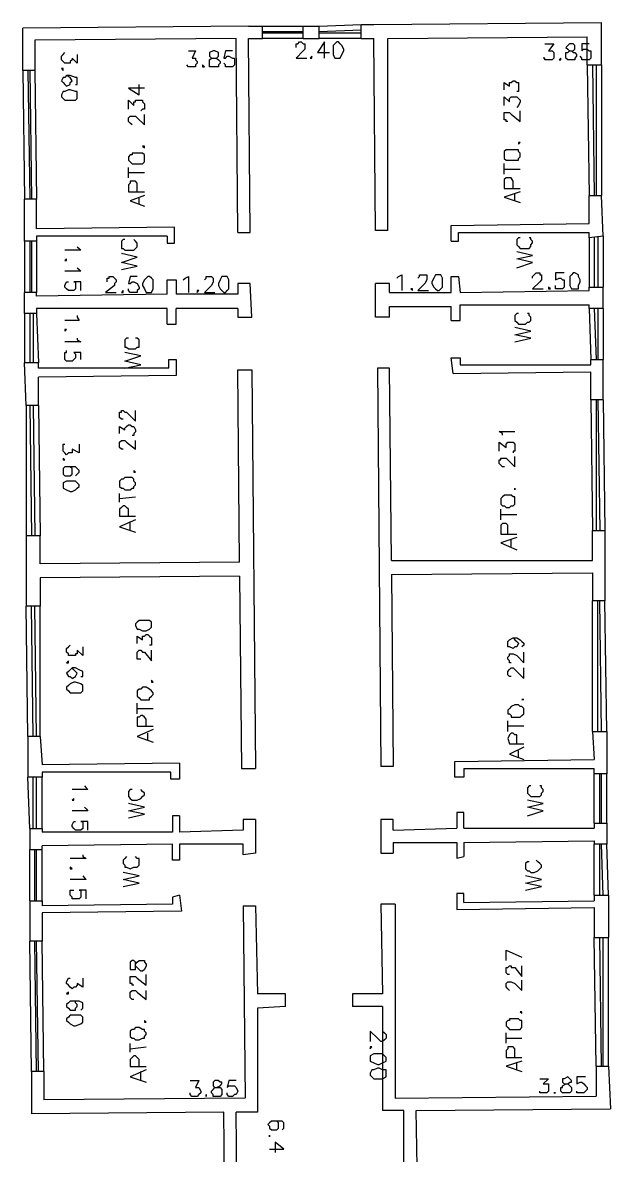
# Model space of a CAD drawing. Header units: millimetres. Extents: x -369 to -70, y -1414 to -1185.
# Drawn here: x -209.74 to -198.47, y -1279.21 to -1257.47 of the extents above; entities that cross this region are included whole.
import ezdxf

# ---------------------------------------------------------------- set-up
doc = ezdxf.new("R2010")
doc.units = ezdxf.units.MM
doc.header["$MEASUREMENT"] = 0
for name, color, linetype in [('10', 10, 'Continuous'), ('50', 50, 'Continuous'), ('8', 8, 'Continuous')]:
    doc.layers.add(name, color=color, linetype=linetype)

msp = doc.modelspace()

# ---------------------------------------------------------------- linework, layer by layer
at = {"layer": '10'}
for points in [[(-205.413, -1257.538), (-209.741, -1257.574)], [(-209.505, -1257.809), (-209.505, -1258.385), (-209.505, -1258.385), (-209.741, -1258.385), (-209.741, -1257.574)], [(-205.413, -1257.538), (-205.141, -1257.538)], [(-205.141, -1257.773), (-205.141, -1257.538)], [(-204.362, -1257.538), (-204.058, -1257.538)], [(-204.362, -1257.773), (-204.362, -1257.538)], [(-204.058, -1257.773), (-204.058, -1257.538)], [(-203.247, -1257.773), (-203.247, -1257.506), (-203.247, -1257.506), (-203.007, -1257.506)], [(-203.007, -1257.506), (-198.643, -1257.47)], [(-198.643, -1258.281), (-198.643, -1257.47)], [(-205.649, -1257.773), (-209.505, -1257.809)], [(-205.613, -1261.498), (-205.649, -1257.773)], [(-205.413, -1257.773), (-205.141, -1257.773)], [(-205.377, -1261.498), (-205.413, -1257.773)], [(-204.362, -1257.773), (-204.058, -1257.773)], [(-203.247, -1257.773), (-203.007, -1257.773)], [(-202.975, -1261.462), (-203.007, -1257.773)], [(-202.74, -1257.773), (-198.915, -1257.742)], [(-202.74, -1261.462), (-202.74, -1257.773)], [(-198.915, -1258.281), (-198.915, -1257.742)], [(-198.915, -1258.281), (-198.643, -1258.281)], [(-209.709, -1261.666), (-209.709, -1260.855)], [(-209.473, -1261.43), (-209.473, -1260.855), (-209.709, -1260.855)], [(-198.879, -1261.326), (-198.879, -1260.787)], [(-198.879, -1260.787), (-198.643, -1260.787)], [(-198.607, -1261.566), (-198.643, -1260.787)], [(-201.521, -1261.362), (-198.879, -1261.326)], [(-201.521, -1261.666), (-201.521, -1261.362)], [(-209.473, -1261.566), (-209.473, -1261.666), (-209.473, -1261.666), (-209.709, -1261.666)], [(-206.832, -1261.394), (-209.473, -1261.43)], [(-206.968, -1261.566), (-209.473, -1261.566)], [(-206.968, -1261.566), (-206.968, -1261.702), (-206.968, -1261.702), (-206.832, -1261.702), (-206.832, -1261.702), (-206.832, -1261.394)], [(-205.613, -1261.498), (-205.377, -1261.498)], [(-202.736, -1261.462), (-202.975, -1261.462)], [(-201.521, -1261.666), (-201.385, -1261.666), (-201.385, -1261.666), (-201.385, -1261.498)], [(-201.385, -1261.498), (-198.879, -1261.498)], [(-198.607, -1261.566), (-198.879, -1261.598), (-198.879, -1261.598), (-198.879, -1261.498)], [(-206.968, -1262.681), (-206.968, -1262.409), (-206.968, -1262.409), (-206.8, -1262.409), (-206.8, -1262.409), (-206.8, -1262.681)], [(-201.521, -1262.649), (-201.521, -1262.341), (-201.521, -1262.341), (-201.385, -1262.341), (-201.349, -1262.649)], [(-209.709, -1263.053), (-209.709, -1262.649)], [(-209.473, -1262.717), (-209.473, -1262.649), (-209.473, -1262.649), (-209.709, -1262.649)], [(-205.613, -1262.477), (-205.613, -1262.681), (-205.613, -1262.681), (-206.8, -1262.681)], [(-205.345, -1263.121), (-205.377, -1262.477), (-205.377, -1262.477), (-205.613, -1262.477)], [(-202.704, -1263.121), (-202.975, -1263.121), (-202.975, -1263.121), (-202.975, -1262.477)], [(-202.704, -1262.649), (-202.704, -1262.477), (-202.975, -1262.477)], [(-202.704, -1262.649), (-201.521, -1262.649)], [(-201.349, -1262.649), (-198.879, -1262.613)], [(-198.879, -1262.613), (-198.879, -1262.545), (-198.607, -1262.545)], [(-198.607, -1262.953), (-198.607, -1262.545)], [(-206.968, -1262.681), (-209.473, -1262.717)], [(-201.521, -1263.189), (-201.349, -1263.189), (-201.349, -1263.189), (-201.349, -1262.885)], [(-201.349, -1262.885), (-198.879, -1262.885)], [(-198.607, -1262.953), (-198.879, -1262.953), (-198.879, -1262.953), (-198.879, -1262.885)], [(-209.473, -1262.953), (-209.473, -1263.053), (-209.473, -1263.053), (-209.709, -1263.053)], [(-206.968, -1262.953), (-209.473, -1262.953)], [(-206.968, -1263.257), (-206.968, -1262.953)], [(-205.613, -1262.953), (-206.8, -1262.953)], [(-206.8, -1263.257), (-206.8, -1262.953)], [(-205.613, -1262.953), (-205.613, -1263.121), (-205.613, -1263.121), (-205.345, -1263.121)], [(-202.704, -1263.121), (-202.704, -1262.917)], [(-202.704, -1262.917), (-201.521, -1262.917)], [(-201.521, -1263.189), (-201.521, -1262.917)], [(-206.968, -1263.257), (-206.8, -1263.257)], [(-206.936, -1264.104), (-206.936, -1263.932), (-206.936, -1263.932), (-206.8, -1263.932), (-206.8, -1263.932), (-206.8, -1264.24)], [(-201.485, -1264.204), (-201.521, -1263.9), (-201.521, -1263.9), (-201.349, -1263.9), (-201.349, -1264.036)], [(-201.349, -1264.036), (-198.847, -1264.036), (-198.847, -1264.036), (-198.847, -1263.932)], [(-198.847, -1263.932), (-198.607, -1263.932)], [(-198.607, -1264.711), (-198.607, -1263.932)], [(-209.438, -1264.104), (-209.438, -1264), (-209.438, -1264), (-209.709, -1264)], [(-209.673, -1264.815), (-209.709, -1264)], [(-206.936, -1264.104), (-209.438, -1264.104)], [(-205.613, -1264.136), (-205.345, -1264.136)], [(-205.581, -1267.824), (-205.613, -1264.136)], [(-205.345, -1264.136), (-205.277, -1271.785)], [(-202.939, -1264.104), (-202.871, -1271.749)], [(-202.704, -1264.104), (-202.939, -1264.104)], [(-202.668, -1267.792), (-202.704, -1264.104)], [(-201.485, -1264.204), (-198.847, -1264.172)], [(-198.607, -1264.711), (-198.847, -1264.711), (-198.847, -1264.711), (-198.847, -1264.172)], [(-206.8, -1264.24), (-209.438, -1264.272)], [(-209.438, -1264.815), (-209.438, -1264.272)], [(-209.438, -1264.815), (-209.673, -1264.815)], [(-198.811, -1267.792), (-198.811, -1267.217), (-198.575, -1267.217), (-198.575, -1267.217), (-198.575, -1268.568), (-198.575, -1268.568), (-198.811, -1268.568)], [(-209.673, -1267.317), (-209.673, -1268.672)], [(-209.406, -1267.317), (-209.673, -1267.317)], [(-205.581, -1267.824), (-209.406, -1267.86), (-209.406, -1267.317)], [(-202.668, -1267.792), (-198.811, -1267.792)], [(-205.581, -1268.096), (-209.406, -1268.128)], [(-205.581, -1268.096), (-205.545, -1271.785)], [(-202.668, -1268.06), (-198.811, -1268.028)], [(-202.668, -1268.06), (-202.636, -1271.749)], [(-198.811, -1268.028), (-198.811, -1268.568)], [(-209.406, -1268.128), (-209.406, -1268.672), (-209.673, -1268.672)], [(-198.811, -1271.073), (-198.779, -1271.613)], [(-198.811, -1271.073), (-198.539, -1271.073), (-198.539, -1271.073), (-198.539, -1271.885), (-198.539, -1271.885), (-198.779, -1271.885), (-198.779, -1271.885), (-198.779, -1271.785)], [(-209.641, -1271.173), (-209.641, -1271.953)], [(-209.406, -1271.173), (-209.641, -1271.173)], [(-209.406, -1271.173), (-209.37, -1271.717)], [(-206.732, -1271.681), (-209.37, -1271.717)], [(-206.732, -1271.681), (-206.732, -1271.989), (-206.732, -1271.989), (-206.9, -1271.989), (-206.9, -1271.853)], [(-205.545, -1271.785), (-205.273, -1271.785)], [(-202.636, -1271.749), (-202.871, -1271.749)], [(-201.453, -1271.649), (-198.779, -1271.613)], [(-201.281, -1271.785), (-201.281, -1271.953), (-201.281, -1271.953), (-201.453, -1271.953), (-201.453, -1271.953), (-201.453, -1271.649)], [(-201.281, -1271.785), (-198.779, -1271.785)], [(-209.37, -1271.853), (-209.37, -1271.953), (-209.641, -1271.953)], [(-206.9, -1271.853), (-209.37, -1271.853)], [(-201.417, -1272.628), (-201.417, -1272.932)], [(-201.281, -1272.932), (-201.281, -1272.628), (-201.281, -1272.628), (-201.417, -1272.628)], [(-206.732, -1272.696), (-206.868, -1272.696), (-206.868, -1272.696), (-206.868, -1273.004)], [(-206.732, -1272.696), (-206.732, -1273.004)], [(-205.273, -1272.764), (-205.273, -1273.407), (-205.273, -1273.407), (-205.513, -1273.439), (-205.513, -1273.239)], [(-205.273, -1272.764), (-205.513, -1272.764), (-205.513, -1272.764), (-205.513, -1272.968)], [(-202.636, -1272.968), (-202.636, -1272.764), (-202.636, -1272.764), (-202.871, -1272.764), (-202.871, -1272.764), (-202.871, -1273.407), (-202.871, -1273.407), (-202.636, -1273.407)], [(-198.779, -1272.832), (-198.779, -1272.932)], [(-198.539, -1272.832), (-198.539, -1273.239), (-198.539, -1273.239), (-198.779, -1273.239)], [(-198.779, -1272.832), (-198.539, -1272.832)], [(-209.605, -1272.936), (-209.605, -1273.339), (-209.605, -1273.339), (-209.37, -1273.339), (-209.37, -1273.271)], [(-209.605, -1272.936), (-209.37, -1272.936), (-209.37, -1272.936), (-209.37, -1273.004)], [(-206.868, -1273.004), (-209.37, -1273.004)], [(-205.513, -1272.968), (-206.732, -1273.004)], [(-202.636, -1272.968), (-201.417, -1272.932)], [(-201.281, -1272.932), (-198.779, -1272.932)], [(-206.868, -1273.239), (-209.37, -1273.271)], [(-206.732, -1273.239), (-206.732, -1273.543), (-206.732, -1273.543), (-206.868, -1273.543), (-206.868, -1273.239)], [(-205.513, -1273.239), (-206.732, -1273.239)], [(-202.636, -1273.203), (-201.417, -1273.203)], [(-202.636, -1273.203), (-202.636, -1273.407)], [(-201.417, -1273.203), (-201.417, -1273.507), (-201.417, -1273.507), (-201.281, -1273.475)], [(-201.281, -1273.203), (-198.779, -1273.171)], [(-201.281, -1273.203), (-201.281, -1273.475)], [(-198.779, -1273.171), (-198.779, -1273.239)], [(-201.281, -1274.354), (-201.281, -1274.187), (-201.281, -1274.187), (-201.417, -1274.187), (-201.417, -1274.187), (-201.417, -1274.49)], [(-209.605, -1274.322), (-209.37, -1274.322), (-209.37, -1274.322), (-209.37, -1274.422)], [(-209.605, -1274.322), (-209.605, -1275.098)], [(-206.868, -1274.39), (-209.37, -1274.422)], [(-206.732, -1274.219), (-206.868, -1274.255), (-206.868, -1274.255), (-206.868, -1274.39)], [(-206.732, -1274.219), (-206.696, -1274.526)], [(-202.871, -1274.39), (-202.84, -1276.113)], [(-202.6, -1274.39), (-202.871, -1274.39)], [(-202.6, -1274.39), (-202.6, -1278.111)], [(-201.281, -1274.354), (-198.779, -1274.322)], [(-198.779, -1274.219), (-198.507, -1274.219)], [(-198.779, -1274.219), (-198.779, -1274.322)], [(-198.507, -1274.219), (-198.507, -1275.03)], [(-206.696, -1274.526), (-209.37, -1274.558)], [(-209.37, -1274.558), (-209.37, -1275.098)], [(-205.513, -1274.422), (-205.273, -1274.422)], [(-205.513, -1274.422), (-205.477, -1278.111)], [(-205.273, -1274.422), (-205.241, -1276.113)], [(-201.417, -1274.49), (-198.779, -1274.454)], [(-198.779, -1274.454), (-198.779, -1275.03), (-198.779, -1275.03), (-198.507, -1275.03)], [(-209.37, -1275.098), (-209.605, -1275.098)], [(-204.698, -1276.353), (-204.698, -1276.113), (-204.698, -1276.113), (-205.241, -1276.113)], [(-202.84, -1276.113), (-203.415, -1276.113), (-203.415, -1276.113), (-203.415, -1276.353)], [(-204.698, -1276.353), (-205.241, -1276.385), (-205.241, -1276.385), (-205.241, -1278.383), (-205.645, -1278.383)], [(-202.84, -1276.353), (-203.415, -1276.353)], [(-202.84, -1276.353), (-202.84, -1278.347)], [(-209.573, -1277.603), (-209.573, -1278.415)], [(-209.338, -1277.603), (-209.573, -1277.603)], [(-209.338, -1277.603), (-209.338, -1278.143)], [(-198.743, -1277.5), (-198.743, -1278.075)], [(-198.743, -1277.5), (-198.507, -1277.5), (-198.507, -1277.5), (-198.471, -1278.315)], [(-202.6, -1278.111), (-198.743, -1278.075)], [(-205.481, -1278.111), (-209.338, -1278.147)], [(-202.196, -1278.347), (-198.471, -1278.315)], [(-205.885, -1278.383), (-209.573, -1278.415)], [(-205.817, -1284.777), (-205.885, -1278.383)], [(-205.581, -1284.777), (-205.645, -1278.383)], [(-202.16, -1280.141), (-202.432, -1280.141), (-202.432, -1280.141), (-202.432, -1278.347), (-202.432, -1278.347), (-202.84, -1278.347)], [(-202.16, -1280.141), (-202.196, -1278.347)]]:
    msp.add_lwpolyline(points, dxfattribs=at)
at = {"layer": '50'}
for points in [[(-204.498, -1257.945), (-204.498, -1257.909), (-204.498, -1257.877), (-204.462, -1257.877), (-204.43, -1257.841), (-204.398, -1257.841), (-204.362, -1257.877), (-204.33, -1257.877), (-204.33, -1257.909), (-204.33, -1257.945), (-204.33, -1257.977), (-204.362, -1258.013), (-204.498, -1258.149), (-204.294, -1258.149)], [(-203.954, -1258.149), (-203.954, -1257.841), (-203.954, -1257.841), (-204.09, -1258.045), (-203.855, -1258.045)], [(-203.719, -1257.841), (-203.755, -1257.877), (-203.787, -1257.909), (-203.787, -1257.977), (-203.787, -1258.013), (-203.787, -1258.081), (-203.755, -1258.149), (-203.719, -1258.149), (-203.687, -1258.149), (-203.651, -1258.149), (-203.619, -1258.081), (-203.583, -1258.013), (-203.583, -1257.977), (-203.619, -1257.909), (-203.651, -1257.877), (-203.687, -1257.841), (-203.719, -1257.841)], [(-199.726, -1257.877), (-199.558, -1257.877), (-199.658, -1258.013), (-199.626, -1258.013), (-199.59, -1258.013), (-199.558, -1258.045), (-199.558, -1258.081), (-199.558, -1258.113), (-199.558, -1258.149), (-199.59, -1258.181), (-199.626, -1258.181), (-199.694, -1258.181), (-199.726, -1258.181), (-199.726, -1258.149), (-199.762, -1258.149)], [(-199.255, -1257.877), (-199.287, -1257.909), (-199.323, -1257.945), (-199.287, -1257.977), (-199.255, -1258.013), (-199.219, -1258.013), (-199.187, -1258.045), (-199.151, -1258.045), (-199.119, -1258.081), (-199.119, -1258.113), (-199.151, -1258.149), (-199.151, -1258.181), (-199.187, -1258.181), (-199.255, -1258.181), (-199.287, -1258.181), (-199.323, -1258.149), (-199.323, -1258.081), (-199.323, -1258.045), (-199.287, -1258.045), (-199.255, -1258.013), (-199.187, -1258.013), (-199.151, -1257.977), (-199.151, -1257.945), (-199.151, -1257.909), (-199.187, -1257.877), (-199.255, -1257.877)], [(-198.879, -1257.877), (-199.015, -1257.877), (-199.015, -1258.013), (-198.983, -1257.977), (-198.915, -1257.977), (-198.879, -1258.013), (-198.847, -1258.013), (-198.847, -1258.081), (-198.847, -1258.113), (-198.847, -1258.149), (-198.879, -1258.181), (-198.915, -1258.181), (-198.983, -1258.181), (-199.015, -1258.181), (-199.015, -1258.149), (-199.051, -1258.113)], [(-208.694, -1258.081), (-208.694, -1258.249), (-208.794, -1258.149), (-208.794, -1258.181), (-208.83, -1258.217), (-208.83, -1258.249), (-208.862, -1258.249), (-208.898, -1258.249), (-208.93, -1258.249), (-208.966, -1258.217), (-208.998, -1258.181), (-208.998, -1258.113), (-208.966, -1258.081), (-208.93, -1258.045)], [(-206.56, -1258.013), (-206.428, -1258.013), (-206.492, -1258.149), (-206.46, -1258.149), (-206.428, -1258.149), (-206.428, -1258.181), (-206.392, -1258.217), (-206.392, -1258.249), (-206.428, -1258.281), (-206.428, -1258.317), (-206.492, -1258.317), (-206.528, -1258.317), (-206.56, -1258.317), (-206.596, -1258.281)], [(-206.089, -1258.013), (-206.156, -1258.045), (-206.156, -1258.081), (-206.156, -1258.113), (-206.121, -1258.149), (-206.053, -1258.149), (-206.021, -1258.149), (-205.985, -1258.181), (-205.953, -1258.217), (-205.953, -1258.249), (-205.985, -1258.281), (-205.985, -1258.317), (-206.053, -1258.317), (-206.089, -1258.317), (-206.156, -1258.317), (-206.156, -1258.281), (-206.156, -1258.249), (-206.156, -1258.217), (-206.156, -1258.181), (-206.121, -1258.149), (-206.089, -1258.149), (-206.021, -1258.149), (-205.985, -1258.113), (-205.985, -1258.081), (-205.985, -1258.045), (-206.053, -1258.013), (-206.089, -1258.013)], [(-205.717, -1258.013), (-205.853, -1258.013), (-205.885, -1258.149), (-205.853, -1258.149), (-205.817, -1258.113), (-205.785, -1258.113), (-205.717, -1258.149), (-205.681, -1258.149), (-205.681, -1258.217), (-205.681, -1258.281), (-205.717, -1258.317), (-205.785, -1258.317), (-205.817, -1258.317), (-205.853, -1258.317), (-205.853, -1258.281), (-205.885, -1258.249)], [(-206.292, -1258.281), (-206.292, -1258.317), (-206.256, -1258.317), (-206.292, -1258.281)], [(-204.194, -1258.113), (-204.226, -1258.149), (-204.194, -1258.149), (-204.194, -1258.113)], [(-199.423, -1258.149), (-199.455, -1258.181), (-199.423, -1258.181), (-199.423, -1258.149)], [(-208.966, -1258.349), (-208.966, -1258.349), (-208.998, -1258.349), (-208.966, -1258.385), (-208.966, -1258.349)], [(-208.726, -1258.657), (-208.694, -1258.657), (-208.694, -1258.621), (-208.694, -1258.589), (-208.694, -1258.521), (-208.726, -1258.521), (-208.83, -1258.485), (-208.898, -1258.485), (-208.93, -1258.521), (-208.966, -1258.521), (-208.998, -1258.589), (-208.966, -1258.621), (-208.93, -1258.657), (-208.898, -1258.689), (-208.83, -1258.657), (-208.83, -1258.621), (-208.794, -1258.589), (-208.83, -1258.521), (-208.898, -1258.485)], [(-208.694, -1258.857), (-208.694, -1258.789), (-208.726, -1258.789), (-208.83, -1258.757), (-208.862, -1258.757), (-208.93, -1258.789), (-208.966, -1258.789), (-208.998, -1258.857), (-208.998, -1258.892), (-208.966, -1258.924), (-208.93, -1258.96), (-208.862, -1258.96), (-208.794, -1258.96), (-208.726, -1258.96), (-208.694, -1258.924), (-208.694, -1258.892), (-208.694, -1258.857)], [(-207.407, -1258.725), (-207.711, -1258.725), (-207.711, -1258.725), (-207.507, -1258.857), (-207.507, -1258.657)], [(-200.506, -1258.757), (-200.506, -1258.621), (-200.402, -1258.689), (-200.402, -1258.653), (-200.402, -1258.621), (-200.37, -1258.621), (-200.334, -1258.589), (-200.302, -1258.589), (-200.266, -1258.621), (-200.234, -1258.621), (-200.234, -1258.689), (-200.234, -1258.721), (-200.234, -1258.757), (-200.234, -1258.789), (-200.266, -1258.789)], [(-207.711, -1259.128), (-207.711, -1258.96), (-207.611, -1259.06), (-207.611, -1258.992), (-207.575, -1258.992), (-207.575, -1258.96), (-207.507, -1258.96), (-207.443, -1258.96), (-207.443, -1258.992), (-207.407, -1259.028), (-207.407, -1259.06), (-207.407, -1259.128), (-207.443, -1259.128), (-207.475, -1259.164)], [(-200.506, -1259.06), (-200.506, -1258.892), (-200.402, -1258.992), (-200.402, -1258.924), (-200.37, -1258.892), (-200.334, -1258.892), (-200.302, -1258.892), (-200.266, -1258.892), (-200.234, -1258.924), (-200.198, -1258.96), (-200.198, -1258.992), (-200.234, -1259.06), (-200.266, -1259.096)], [(-200.438, -1259.364), (-200.47, -1259.364), (-200.47, -1259.332), (-200.506, -1259.332), (-200.506, -1259.296), (-200.506, -1259.228), (-200.506, -1259.196), (-200.47, -1259.196), (-200.438, -1259.196), (-200.402, -1259.196), (-200.37, -1259.228), (-200.198, -1259.364), (-200.198, -1259.16)], [(-207.643, -1259.432), (-207.643, -1259.432), (-207.679, -1259.4), (-207.711, -1259.364), (-207.711, -1259.296), (-207.679, -1259.264), (-207.643, -1259.264), (-207.611, -1259.264), (-207.575, -1259.264), (-207.543, -1259.296), (-207.407, -1259.432), (-207.407, -1259.232)], [(-207.443, -1259.84), (-207.407, -1259.872), (-207.407, -1259.84), (-207.443, -1259.84)], [(-200.234, -1259.772), (-200.234, -1259.804), (-200.198, -1259.772), (-200.234, -1259.772)], [(-207.711, -1260.111), (-207.679, -1260.143), (-207.643, -1260.179), (-207.575, -1260.179), (-207.507, -1260.179), (-207.475, -1260.179), (-207.443, -1260.179), (-207.407, -1260.143), (-207.407, -1260.111), (-207.407, -1260.043), (-207.407, -1260.007), (-207.443, -1259.975), (-207.475, -1259.975), (-207.507, -1259.975), (-207.575, -1259.975), (-207.643, -1259.975), (-207.643, -1260.007), (-207.679, -1260.007), (-207.711, -1260.043), (-207.711, -1260.111)], [(-200.506, -1260.043), (-200.506, -1260.075), (-200.47, -1260.111), (-200.438, -1260.111), (-200.402, -1260.111), (-200.334, -1260.111), (-200.266, -1260.111), (-200.234, -1260.111), (-200.234, -1260.075), (-200.198, -1260.043), (-200.198, -1259.975), (-200.234, -1259.94), (-200.234, -1259.908), (-200.266, -1259.908), (-200.334, -1259.908), (-200.402, -1259.908), (-200.438, -1259.908), (-200.47, -1259.908), (-200.506, -1259.94), (-200.506, -1259.975), (-200.506, -1260.043)], [(-207.711, -1260.447), (-207.711, -1260.247)], [(-200.506, -1260.379), (-200.506, -1260.175)], [(-200.506, -1260.279), (-200.198, -1260.279)], [(-207.711, -1260.347), (-207.407, -1260.347)], [(-200.334, -1260.651), (-200.334, -1260.515), (-200.37, -1260.447), (-200.402, -1260.447), (-200.438, -1260.447), (-200.47, -1260.447), (-200.506, -1260.483), (-200.506, -1260.515), (-200.506, -1260.651), (-200.506, -1260.651), (-200.198, -1260.651)], [(-207.543, -1260.719), (-207.543, -1260.583), (-207.543, -1260.551), (-207.575, -1260.515), (-207.611, -1260.515), (-207.643, -1260.515), (-207.679, -1260.515), (-207.679, -1260.551), (-207.711, -1260.583), (-207.711, -1260.719), (-207.711, -1260.719), (-207.407, -1260.719)], [(-207.407, -1260.787), (-207.679, -1260.887), (-207.679, -1260.887), (-207.407, -1260.991)], [(-207.507, -1260.955), (-207.507, -1260.819)], [(-200.198, -1260.719), (-200.506, -1260.819), (-200.506, -1260.819), (-200.198, -1260.923)], [(-200.302, -1260.887), (-200.302, -1260.751)], [(-208.694, -1261.77), (-208.658, -1261.802), (-208.626, -1261.834), (-208.93, -1261.834)], [(-207.779, -1261.634), (-207.815, -1261.634), (-207.847, -1261.666), (-207.847, -1261.702), (-207.847, -1261.77), (-207.847, -1261.802), (-207.815, -1261.802), (-207.779, -1261.834), (-207.747, -1261.834), (-207.679, -1261.834), (-207.611, -1261.834), (-207.575, -1261.802), (-207.543, -1261.77), (-207.543, -1261.702), (-207.575, -1261.666), (-207.611, -1261.634)], [(-200.198, -1261.598), (-200.234, -1261.598), (-200.266, -1261.634), (-200.266, -1261.666), (-200.266, -1261.734), (-200.234, -1261.766), (-200.198, -1261.802), (-200.166, -1261.802), (-200.098, -1261.802), (-200.03, -1261.802), (-199.998, -1261.766), (-199.998, -1261.734), (-199.962, -1261.698), (-199.962, -1261.666), (-199.998, -1261.634), (-199.998, -1261.598), (-200.03, -1261.598)], [(-208.898, -1262.038), (-208.898, -1262.006), (-208.93, -1262.038), (-208.898, -1262.038)], [(-207.847, -1262.209), (-207.543, -1262.142), (-207.543, -1262.142), (-207.847, -1262.074), (-207.847, -1262.074), (-207.543, -1261.97), (-207.543, -1261.97), (-207.847, -1261.902)], [(-200.266, -1262.173), (-199.962, -1262.074), (-199.962, -1262.074), (-200.266, -1262.006), (-200.266, -1262.006), (-199.962, -1261.938), (-199.962, -1261.938), (-200.266, -1261.87)], [(-208.694, -1262.173), (-208.658, -1262.209), (-208.626, -1262.241), (-208.93, -1262.241)], [(-208.626, -1262.613), (-208.626, -1262.445), (-208.762, -1262.445), (-208.726, -1262.445), (-208.726, -1262.513), (-208.726, -1262.545), (-208.726, -1262.581), (-208.762, -1262.613), (-208.794, -1262.613), (-208.83, -1262.613), (-208.862, -1262.613), (-208.898, -1262.581), (-208.93, -1262.545), (-208.93, -1262.513), (-208.898, -1262.445), (-208.862, -1262.445)], [(-208.119, -1262.445), (-208.119, -1262.409), (-208.119, -1262.377), (-208.083, -1262.377), (-208.083, -1262.341), (-208.015, -1262.341), (-207.983, -1262.377), (-207.951, -1262.409), (-207.951, -1262.445), (-207.983, -1262.477), (-207.983, -1262.513), (-208.151, -1262.649), (-207.951, -1262.649)], [(-207.543, -1262.341), (-207.679, -1262.341), (-207.711, -1262.477), (-207.679, -1262.477), (-207.643, -1262.445), (-207.611, -1262.445), (-207.543, -1262.477), (-207.507, -1262.545), (-207.507, -1262.581), (-207.543, -1262.613), (-207.543, -1262.649), (-207.611, -1262.649), (-207.643, -1262.649), (-207.679, -1262.649), (-207.711, -1262.613), (-207.711, -1262.581)], [(-207.339, -1262.341), (-207.375, -1262.377), (-207.407, -1262.409), (-207.443, -1262.477), (-207.443, -1262.513), (-207.407, -1262.581), (-207.375, -1262.649), (-207.339, -1262.649), (-207.307, -1262.649), (-207.271, -1262.649), (-207.24, -1262.581), (-207.24, -1262.513), (-207.24, -1262.477), (-207.24, -1262.409), (-207.271, -1262.377), (-207.307, -1262.341), (-207.339, -1262.341)], [(-206.664, -1262.409), (-206.628, -1262.377), (-206.56, -1262.341), (-206.56, -1262.649)], [(-206.256, -1262.409), (-206.256, -1262.409), (-206.224, -1262.377), (-206.224, -1262.341), (-206.188, -1262.341), (-206.121, -1262.341), (-206.089, -1262.377), (-206.089, -1262.409), (-206.089, -1262.445), (-206.121, -1262.513), (-206.256, -1262.649), (-206.053, -1262.649)], [(-205.885, -1262.341), (-205.921, -1262.341), (-205.953, -1262.409), (-205.985, -1262.477), (-205.985, -1262.513), (-205.953, -1262.581), (-205.921, -1262.613), (-205.885, -1262.649), (-205.853, -1262.649), (-205.817, -1262.613), (-205.785, -1262.581), (-205.785, -1262.513), (-205.785, -1262.477), (-205.785, -1262.409), (-205.817, -1262.341), (-205.853, -1262.341), (-205.885, -1262.341)], [(-202.568, -1262.377), (-202.536, -1262.341), (-202.468, -1262.309), (-202.468, -1262.613)], [(-202.16, -1262.377), (-202.16, -1262.377), (-202.128, -1262.341), (-202.128, -1262.309), (-202.092, -1262.309), (-202.028, -1262.309), (-201.992, -1262.309), (-201.992, -1262.341), (-201.992, -1262.377), (-201.992, -1262.409), (-202.028, -1262.477), (-202.16, -1262.613), (-201.96, -1262.613)], [(-201.788, -1262.309), (-201.824, -1262.309), (-201.856, -1262.377), (-201.892, -1262.445), (-201.892, -1262.477), (-201.856, -1262.545), (-201.824, -1262.581), (-201.788, -1262.613), (-201.756, -1262.613), (-201.721, -1262.581), (-201.689, -1262.545), (-201.689, -1262.477), (-201.689, -1262.445), (-201.689, -1262.377), (-201.721, -1262.309), (-201.756, -1262.309), (-201.788, -1262.309)], [(-199.962, -1262.377), (-199.962, -1262.341), (-199.93, -1262.309), (-199.894, -1262.273), (-199.826, -1262.273), (-199.826, -1262.309), (-199.794, -1262.309), (-199.794, -1262.341), (-199.794, -1262.377), (-199.794, -1262.409), (-199.826, -1262.445), (-199.962, -1262.581), (-199.758, -1262.581)], [(-199.355, -1262.273), (-199.523, -1262.273), (-199.523, -1262.409), (-199.455, -1262.377), (-199.423, -1262.377), (-199.387, -1262.409), (-199.355, -1262.409), (-199.355, -1262.477), (-199.355, -1262.513), (-199.355, -1262.545), (-199.387, -1262.581), (-199.423, -1262.581), (-199.455, -1262.581), (-199.523, -1262.581), (-199.523, -1262.545), (-199.523, -1262.513)], [(-199.183, -1262.273), (-199.219, -1262.309), (-199.251, -1262.341), (-199.251, -1262.409), (-199.251, -1262.445), (-199.251, -1262.513), (-199.219, -1262.581), (-199.183, -1262.581), (-199.151, -1262.581), (-199.083, -1262.581), (-199.083, -1262.513), (-199.047, -1262.445), (-199.047, -1262.409), (-199.083, -1262.341), (-199.083, -1262.309), (-199.151, -1262.273), (-199.183, -1262.273)], [(-207.815, -1262.613), (-207.847, -1262.649), (-207.815, -1262.649), (-207.815, -1262.613)], [(-206.392, -1262.613), (-206.392, -1262.613), (-206.392, -1262.649), (-206.36, -1262.613), (-206.392, -1262.613)], [(-202.264, -1262.581), (-202.296, -1262.581), (-202.264, -1262.613), (-202.264, -1262.581)], [(-199.658, -1262.545), (-199.658, -1262.581), (-199.622, -1262.581), (-199.658, -1262.545)], [(-208.694, -1263.089), (-208.694, -1263.121), (-208.658, -1263.189), (-208.93, -1263.189)], [(-200.234, -1263.053), (-200.266, -1263.053), (-200.302, -1263.089), (-200.302, -1263.121), (-200.302, -1263.157), (-200.302, -1263.189), (-200.266, -1263.221), (-200.234, -1263.257), (-200.198, -1263.257), (-200.098, -1263.257), (-200.062, -1263.221), (-200.03, -1263.221), (-199.998, -1263.189), (-199.998, -1263.157), (-199.998, -1263.121), (-200.03, -1263.089), (-200.03, -1263.053), (-200.062, -1263.053)], [(-200.302, -1263.596), (-199.998, -1263.528), (-199.998, -1263.528), (-200.302, -1263.46), (-200.302, -1263.46), (-199.998, -1263.392), (-199.998, -1263.392), (-200.302, -1263.324)], [(-208.898, -1263.356), (-208.93, -1263.356), (-208.93, -1263.392), (-208.898, -1263.356)], [(-208.694, -1263.528), (-208.694, -1263.56), (-208.626, -1263.596), (-208.93, -1263.596)], [(-207.711, -1263.528), (-207.747, -1263.528), (-207.779, -1263.56), (-207.779, -1263.596), (-207.779, -1263.664), (-207.779, -1263.696), (-207.747, -1263.696), (-207.711, -1263.732), (-207.679, -1263.732), (-207.611, -1263.732), (-207.575, -1263.732), (-207.543, -1263.696), (-207.507, -1263.696), (-207.507, -1263.664), (-207.507, -1263.596), (-207.507, -1263.56), (-207.543, -1263.528), (-207.575, -1263.528)], [(-208.626, -1263.932), (-208.626, -1263.8), (-208.762, -1263.8), (-208.726, -1263.832), (-208.726, -1263.9), (-208.762, -1263.932), (-208.794, -1263.968), (-208.83, -1263.968), (-208.862, -1263.968), (-208.898, -1263.968), (-208.93, -1263.932), (-208.93, -1263.9), (-208.93, -1263.832), (-208.93, -1263.8), (-208.898, -1263.8), (-208.898, -1263.764)], [(-207.779, -1264.104), (-207.475, -1264.036), (-207.475, -1264.036), (-207.779, -1263.968), (-207.779, -1263.968), (-207.475, -1263.864), (-207.475, -1263.864), (-207.779, -1263.8)], [(-207.815, -1265.083), (-207.847, -1265.083), (-207.883, -1265.051), (-207.883, -1264.983), (-207.883, -1264.947), (-207.847, -1264.947), (-207.847, -1264.915), (-207.815, -1264.915), (-207.779, -1264.947), (-207.747, -1264.947), (-207.575, -1265.119), (-207.575, -1264.915)], [(-207.883, -1265.355), (-207.883, -1265.219), (-207.779, -1265.287), (-207.779, -1265.255), (-207.747, -1265.219), (-207.711, -1265.187), (-207.679, -1265.187), (-207.643, -1265.219), (-207.611, -1265.219), (-207.575, -1265.287), (-207.575, -1265.323), (-207.611, -1265.355), (-207.611, -1265.391), (-207.643, -1265.391)], [(-207.815, -1265.658), (-207.815, -1265.658), (-207.847, -1265.658), (-207.883, -1265.626), (-207.883, -1265.59), (-207.883, -1265.558), (-207.883, -1265.522), (-207.847, -1265.49), (-207.815, -1265.49), (-207.779, -1265.49), (-207.747, -1265.522), (-207.575, -1265.658), (-207.575, -1265.49)], [(-200.538, -1265.387), (-200.538, -1265.355), (-200.606, -1265.319), (-200.302, -1265.319)], [(-208.658, -1265.558), (-208.658, -1265.726), (-208.794, -1265.658), (-208.794, -1265.694), (-208.794, -1265.726), (-208.83, -1265.726), (-208.862, -1265.726), (-208.898, -1265.762), (-208.93, -1265.726), (-208.966, -1265.694), (-208.966, -1265.658), (-208.966, -1265.626), (-208.966, -1265.558), (-208.93, -1265.558)], [(-200.606, -1265.694), (-200.606, -1265.522), (-200.47, -1265.626), (-200.47, -1265.59), (-200.47, -1265.558), (-200.438, -1265.522), (-200.402, -1265.522), (-200.37, -1265.522), (-200.334, -1265.522), (-200.302, -1265.558), (-200.302, -1265.59), (-200.302, -1265.658), (-200.302, -1265.694), (-200.334, -1265.694), (-200.334, -1265.726)], [(-208.93, -1265.862), (-208.966, -1265.83), (-208.966, -1265.862), (-208.93, -1265.862)], [(-200.502, -1265.998), (-200.538, -1265.998), (-200.57, -1265.962), (-200.606, -1265.93), (-200.606, -1265.862), (-200.57, -1265.862), (-200.57, -1265.826), (-200.538, -1265.826), (-200.502, -1265.826), (-200.47, -1265.826), (-200.438, -1265.862), (-200.302, -1265.998), (-200.302, -1265.794)], [(-208.726, -1266.166), (-208.694, -1266.134), (-208.658, -1266.098), (-208.658, -1266.066), (-208.694, -1266.03), (-208.726, -1265.998), (-208.794, -1265.998), (-208.862, -1265.998), (-208.93, -1265.998), (-208.966, -1266.03), (-208.966, -1266.066), (-208.966, -1266.098), (-208.966, -1266.134), (-208.93, -1266.166), (-208.898, -1266.166), (-208.862, -1266.166), (-208.83, -1266.166), (-208.794, -1266.134), (-208.794, -1266.098), (-208.794, -1266.066), (-208.794, -1266.03), (-208.83, -1265.998), (-208.862, -1265.998)], [(-207.611, -1266.098), (-207.611, -1266.098), (-207.575, -1266.098), (-207.611, -1266.066), (-207.611, -1266.098)], [(-208.658, -1266.338), (-208.694, -1266.302), (-208.726, -1266.27), (-208.794, -1266.27), (-208.83, -1266.27), (-208.898, -1266.27), (-208.966, -1266.302), (-208.966, -1266.338), (-208.966, -1266.37), (-208.966, -1266.406), (-208.898, -1266.438), (-208.83, -1266.47), (-208.794, -1266.47), (-208.726, -1266.438), (-208.694, -1266.406), (-208.658, -1266.37), (-208.658, -1266.338)], [(-207.883, -1266.338), (-207.883, -1266.37), (-207.847, -1266.406), (-207.815, -1266.406), (-207.779, -1266.438), (-207.679, -1266.438), (-207.643, -1266.406), (-207.611, -1266.406), (-207.611, -1266.37), (-207.575, -1266.338), (-207.575, -1266.302), (-207.611, -1266.27), (-207.611, -1266.234), (-207.643, -1266.202), (-207.711, -1266.202), (-207.779, -1266.202), (-207.815, -1266.234), (-207.847, -1266.234), (-207.883, -1266.27), (-207.883, -1266.302), (-207.883, -1266.338)], [(-207.883, -1266.673), (-207.883, -1266.506)], [(-207.883, -1266.605), (-207.575, -1266.573)], [(-200.57, -1266.673), (-200.57, -1266.709), (-200.538, -1266.741), (-200.502, -1266.741), (-200.47, -1266.773), (-200.402, -1266.773), (-200.37, -1266.741), (-200.334, -1266.741), (-200.302, -1266.709), (-200.302, -1266.673), (-200.302, -1266.605), (-200.302, -1266.573), (-200.334, -1266.573), (-200.37, -1266.538), (-200.402, -1266.538), (-200.47, -1266.538), (-200.502, -1266.538), (-200.538, -1266.573), (-200.57, -1266.605), (-200.57, -1266.673)], [(-200.302, -1266.402), (-200.302, -1266.438), (-200.302, -1266.402)], [(-207.711, -1266.945), (-207.711, -1266.809), (-207.747, -1266.777), (-207.779, -1266.741), (-207.815, -1266.741), (-207.847, -1266.777), (-207.883, -1266.809), (-207.883, -1266.945), (-207.883, -1266.945), (-207.575, -1266.945)], [(-207.575, -1267.013), (-207.883, -1267.149), (-207.883, -1267.149), (-207.575, -1267.249)], [(-200.57, -1267.013), (-200.57, -1266.809)], [(-200.57, -1266.909), (-200.266, -1266.909)], [(-207.679, -1267.217), (-207.679, -1267.045)], [(-200.438, -1267.285), (-200.438, -1267.149), (-200.438, -1267.113), (-200.47, -1267.081), (-200.538, -1267.081), (-200.57, -1267.113), (-200.57, -1267.149), (-200.57, -1267.285), (-200.57, -1267.285), (-200.266, -1267.285)], [(-200.266, -1267.349), (-200.57, -1267.453), (-200.57, -1267.453), (-200.266, -1267.589)], [(-200.37, -1267.521), (-200.37, -1267.385)], [(-207.575, -1269.043), (-207.543, -1269.111), (-207.507, -1269.111), (-207.443, -1269.143), (-207.375, -1269.143), (-207.307, -1269.111), (-207.271, -1269.075), (-207.271, -1269.043), (-207.271, -1269.007), (-207.271, -1268.975), (-207.307, -1268.943), (-207.375, -1268.943), (-207.443, -1268.943), (-207.507, -1268.943), (-207.543, -1268.975), (-207.575, -1269.007), (-207.575, -1269.043)], [(-207.543, -1269.383), (-207.543, -1269.247), (-207.443, -1269.315), (-207.443, -1269.279), (-207.443, -1269.247), (-207.407, -1269.247), (-207.375, -1269.211), (-207.339, -1269.211), (-207.307, -1269.247), (-207.271, -1269.279), (-207.271, -1269.315), (-207.271, -1269.347), (-207.271, -1269.383), (-207.271, -1269.415), (-207.307, -1269.415)], [(-200.334, -1269.279), (-200.302, -1269.315), (-200.266, -1269.347), (-200.234, -1269.379), (-200.266, -1269.447), (-200.302, -1269.447), (-200.334, -1269.483), (-200.402, -1269.447), (-200.438, -1269.447), (-200.438, -1269.379), (-200.438, -1269.347), (-200.402, -1269.315), (-200.334, -1269.279), (-200.266, -1269.279), (-200.198, -1269.315), (-200.166, -1269.347), (-200.13, -1269.379), (-200.13, -1269.415), (-200.166, -1269.447)], [(-208.59, -1269.451), (-208.59, -1269.619), (-208.694, -1269.515), (-208.694, -1269.583), (-208.726, -1269.583), (-208.726, -1269.619), (-208.762, -1269.619), (-208.794, -1269.619), (-208.862, -1269.619), (-208.862, -1269.583), (-208.898, -1269.551), (-208.898, -1269.483), (-208.862, -1269.451), (-208.83, -1269.415)], [(-207.475, -1269.687), (-207.507, -1269.687), (-207.543, -1269.687), (-207.543, -1269.651), (-207.543, -1269.583), (-207.543, -1269.551), (-207.507, -1269.515), (-207.475, -1269.515), (-207.443, -1269.551), (-207.407, -1269.551), (-207.271, -1269.719), (-207.271, -1269.515)], [(-200.37, -1269.755), (-200.37, -1269.755), (-200.402, -1269.755), (-200.402, -1269.719), (-200.438, -1269.687), (-200.438, -1269.651), (-200.402, -1269.619), (-200.402, -1269.583), (-200.37, -1269.583), (-200.334, -1269.583), (-200.266, -1269.619), (-200.13, -1269.755), (-200.13, -1269.551)], [(-208.862, -1269.755), (-208.862, -1269.719), (-208.898, -1269.755), (-208.862, -1269.755)], [(-208.626, -1270.022), (-208.59, -1270.022), (-208.59, -1269.99), (-208.59, -1269.958), (-208.59, -1269.922), (-208.658, -1269.89), (-208.726, -1269.855), (-208.794, -1269.855), (-208.83, -1269.89), (-208.862, -1269.922), (-208.898, -1269.958), (-208.862, -1270.022), (-208.83, -1270.022), (-208.794, -1270.058), (-208.726, -1270.022), (-208.694, -1269.958), (-208.726, -1269.922), (-208.762, -1269.89), (-208.794, -1269.855)], [(-200.37, -1270.022), (-200.37, -1270.022), (-200.402, -1270.022), (-200.438, -1269.99), (-200.438, -1269.922), (-200.402, -1269.886), (-200.37, -1269.855), (-200.334, -1269.855), (-200.302, -1269.886), (-200.266, -1269.922), (-200.13, -1270.058), (-200.13, -1269.855)], [(-208.59, -1270.226), (-208.59, -1270.194), (-208.626, -1270.158), (-208.726, -1270.126), (-208.762, -1270.126), (-208.83, -1270.158), (-208.862, -1270.194), (-208.898, -1270.226), (-208.898, -1270.262), (-208.862, -1270.294), (-208.83, -1270.33), (-208.762, -1270.33), (-208.726, -1270.33), (-208.626, -1270.33), (-208.59, -1270.294), (-208.59, -1270.262), (-208.59, -1270.226)], [(-207.543, -1270.398), (-207.543, -1270.398), (-207.507, -1270.43), (-207.475, -1270.466), (-207.443, -1270.466), (-207.375, -1270.466), (-207.307, -1270.466), (-207.307, -1270.43), (-207.271, -1270.398), (-207.24, -1270.362), (-207.24, -1270.33), (-207.271, -1270.294), (-207.307, -1270.262), (-207.375, -1270.226), (-207.443, -1270.226), (-207.475, -1270.262), (-207.507, -1270.262), (-207.543, -1270.294), (-207.543, -1270.33), (-207.543, -1270.398)], [(-207.271, -1270.126), (-207.271, -1270.126), (-207.24, -1270.126), (-207.271, -1270.09), (-207.271, -1270.126)], [(-200.166, -1270.462), (-200.13, -1270.462), (-200.166, -1270.462)], [(-207.543, -1270.734), (-207.543, -1270.53)], [(-207.543, -1270.634), (-207.24, -1270.634)], [(-200.438, -1270.734), (-200.402, -1270.734), (-200.37, -1270.77), (-200.37, -1270.802), (-200.302, -1270.802), (-200.234, -1270.802), (-200.198, -1270.802), (-200.166, -1270.77), (-200.13, -1270.734), (-200.13, -1270.666), (-200.13, -1270.634), (-200.166, -1270.598), (-200.198, -1270.598), (-200.234, -1270.566), (-200.302, -1270.566), (-200.37, -1270.598), (-200.402, -1270.634), (-200.438, -1270.666), (-200.438, -1270.734)], [(-207.375, -1270.973), (-207.375, -1270.838), (-207.407, -1270.802), (-207.443, -1270.77), (-207.475, -1270.77), (-207.507, -1270.802), (-207.543, -1270.802), (-207.543, -1270.838), (-207.543, -1270.973), (-207.543, -1270.973), (-207.24, -1270.973)], [(-200.438, -1271.073), (-200.438, -1270.87)], [(-207.24, -1271.037), (-207.543, -1271.173), (-207.543, -1271.173), (-207.24, -1271.277)], [(-207.339, -1271.241), (-207.339, -1271.105)], [(-200.438, -1270.969), (-200.13, -1270.969)], [(-200.266, -1271.309), (-200.266, -1271.209), (-200.266, -1271.141), (-200.302, -1271.141), (-200.334, -1271.105), (-200.37, -1271.105), (-200.402, -1271.141), (-200.438, -1271.209), (-200.402, -1271.309), (-200.402, -1271.309), (-200.13, -1271.309)], [(-200.13, -1271.377), (-200.402, -1271.513), (-200.402, -1271.513), (-200.13, -1271.613)], [(-200.234, -1271.581), (-200.234, -1271.445)], [(-208.558, -1272.12), (-208.522, -1272.156), (-208.49, -1272.188), (-208.794, -1272.188)], [(-207.643, -1272.188), (-207.679, -1272.188), (-207.711, -1272.224), (-207.711, -1272.256), (-207.711, -1272.292), (-207.711, -1272.324), (-207.679, -1272.36), (-207.643, -1272.392), (-207.611, -1272.392), (-207.543, -1272.392), (-207.475, -1272.36), (-207.443, -1272.324), (-207.407, -1272.292), (-207.407, -1272.256), (-207.443, -1272.224), (-207.475, -1272.188)], [(-199.994, -1272.12), (-200.03, -1272.12), (-200.062, -1272.156), (-200.062, -1272.188), (-200.062, -1272.224), (-200.062, -1272.256), (-200.03, -1272.292), (-199.994, -1272.324), (-199.962, -1272.324), (-199.894, -1272.324), (-199.826, -1272.324), (-199.794, -1272.292), (-199.794, -1272.256), (-199.758, -1272.224), (-199.758, -1272.188), (-199.794, -1272.156), (-199.794, -1272.12), (-199.826, -1272.12)], [(-208.762, -1272.392), (-208.762, -1272.36), (-208.794, -1272.392), (-208.762, -1272.392)], [(-200.062, -1272.696), (-199.758, -1272.596), (-199.758, -1272.596), (-200.062, -1272.528), (-200.062, -1272.528), (-199.758, -1272.46), (-199.758, -1272.46), (-200.062, -1272.392)], [(-208.558, -1272.528), (-208.522, -1272.56), (-208.49, -1272.596), (-208.794, -1272.596)], [(-207.711, -1272.732), (-207.407, -1272.664), (-207.407, -1272.664), (-207.711, -1272.596), (-207.711, -1272.596), (-207.407, -1272.528), (-207.407, -1272.528), (-207.711, -1272.46)], [(-208.49, -1272.968), (-208.49, -1272.8), (-208.626, -1272.8), (-208.59, -1272.8), (-208.59, -1272.868), (-208.59, -1272.9), (-208.59, -1272.936), (-208.626, -1272.968), (-208.658, -1272.968), (-208.694, -1272.968), (-208.726, -1272.968), (-208.762, -1272.936), (-208.794, -1272.9), (-208.794, -1272.868), (-208.762, -1272.8), (-208.726, -1272.8)], [(-208.59, -1273.443), (-208.59, -1273.475), (-208.522, -1273.511), (-208.83, -1273.511)], [(-207.747, -1273.475), (-207.779, -1273.511), (-207.815, -1273.543), (-207.815, -1273.611), (-207.779, -1273.643), (-207.779, -1273.679), (-207.747, -1273.679), (-207.679, -1273.711), (-207.611, -1273.679), (-207.575, -1273.679), (-207.543, -1273.679), (-207.507, -1273.643), (-207.507, -1273.611), (-207.507, -1273.543), (-207.507, -1273.511), (-207.543, -1273.511), (-207.575, -1273.475)], [(-208.794, -1273.711), (-208.83, -1273.679), (-208.83, -1273.711), (-208.794, -1273.711)], [(-200.03, -1273.575), (-200.062, -1273.575), (-200.098, -1273.611), (-200.098, -1273.643), (-200.098, -1273.679), (-200.098, -1273.711), (-200.062, -1273.747), (-200.03, -1273.747), (-199.994, -1273.779), (-199.93, -1273.779), (-199.862, -1273.747), (-199.826, -1273.711), (-199.794, -1273.679), (-199.794, -1273.643), (-199.826, -1273.611), (-199.862, -1273.575), (-199.894, -1273.543)], [(-208.59, -1273.847), (-208.558, -1273.883), (-208.522, -1273.915), (-208.83, -1273.915)], [(-207.815, -1274.051), (-207.507, -1273.983), (-207.507, -1273.983), (-207.815, -1273.915), (-207.815, -1273.915), (-207.507, -1273.847), (-207.507, -1273.847), (-207.815, -1273.779)], [(-200.098, -1274.119), (-199.794, -1274.051), (-199.794, -1274.051), (-200.098, -1273.983), (-200.098, -1273.983), (-199.794, -1273.915), (-199.794, -1273.915), (-200.098, -1273.847)], [(-208.522, -1274.286), (-208.522, -1274.119), (-208.658, -1274.119), (-208.626, -1274.119), (-208.626, -1274.187), (-208.626, -1274.219), (-208.626, -1274.255), (-208.658, -1274.286), (-208.726, -1274.286), (-208.794, -1274.286), (-208.794, -1274.255), (-208.83, -1274.219), (-208.83, -1274.187), (-208.83, -1274.119), (-208.794, -1274.119), (-208.762, -1274.119)], [(-200.47, -1275.469), (-200.47, -1275.27), (-200.47, -1275.27), (-200.166, -1275.405)], [(-207.679, -1275.605), (-207.679, -1275.641), (-207.643, -1275.641), (-207.611, -1275.641), (-207.575, -1275.641), (-207.575, -1275.605), (-207.575, -1275.541), (-207.543, -1275.505), (-207.507, -1275.473), (-207.475, -1275.473), (-207.443, -1275.473), (-207.407, -1275.473), (-207.407, -1275.505), (-207.375, -1275.541), (-207.375, -1275.573), (-207.407, -1275.641), (-207.443, -1275.673), (-207.475, -1275.673), (-207.507, -1275.641), (-207.543, -1275.605), (-207.575, -1275.573), (-207.575, -1275.505), (-207.611, -1275.473), (-207.643, -1275.473), (-207.679, -1275.505), (-207.679, -1275.541), (-207.679, -1275.605)], [(-200.402, -1275.741), (-200.402, -1275.741), (-200.438, -1275.741), (-200.47, -1275.709), (-200.47, -1275.641), (-200.47, -1275.605), (-200.438, -1275.605), (-200.402, -1275.573), (-200.37, -1275.573), (-200.37, -1275.605), (-200.302, -1275.605), (-200.166, -1275.777), (-200.166, -1275.573)], [(-208.59, -1275.809), (-208.59, -1275.981), (-208.694, -1275.913), (-208.694, -1275.945), (-208.726, -1275.981), (-208.762, -1275.981), (-208.794, -1276.013), (-208.83, -1275.981), (-208.862, -1275.945), (-208.898, -1275.913), (-208.898, -1275.877), (-208.862, -1275.809), (-208.83, -1275.809)], [(-207.611, -1275.945), (-207.643, -1275.945), (-207.643, -1275.913), (-207.679, -1275.913), (-207.679, -1275.877), (-207.679, -1275.809), (-207.679, -1275.777), (-207.643, -1275.777), (-207.611, -1275.777), (-207.575, -1275.777), (-207.543, -1275.809), (-207.375, -1275.945), (-207.375, -1275.741)], [(-200.402, -1276.045), (-200.402, -1276.045), (-200.438, -1276.013), (-200.47, -1275.977), (-200.47, -1275.913), (-200.438, -1275.877), (-200.402, -1275.877), (-200.37, -1275.877), (-200.302, -1275.913), (-200.166, -1276.045), (-200.166, -1275.845)], [(-208.862, -1276.113), (-208.862, -1276.081), (-208.898, -1276.113), (-208.862, -1276.113)], [(-207.611, -1276.217), (-207.611, -1276.217), (-207.643, -1276.217), (-207.679, -1276.181), (-207.679, -1276.149), (-207.679, -1276.113), (-207.679, -1276.081), (-207.643, -1276.049), (-207.611, -1276.049), (-207.575, -1276.049), (-207.543, -1276.081), (-207.375, -1276.217), (-207.375, -1276.049)], [(-208.626, -1276.421), (-208.59, -1276.385), (-208.59, -1276.353), (-208.59, -1276.317), (-208.59, -1276.285), (-208.658, -1276.249), (-208.726, -1276.249), (-208.794, -1276.249), (-208.83, -1276.249), (-208.862, -1276.285), (-208.898, -1276.317), (-208.898, -1276.353), (-208.862, -1276.385), (-208.83, -1276.421), (-208.794, -1276.421), (-208.726, -1276.421), (-208.726, -1276.385), (-208.694, -1276.353), (-208.694, -1276.317), (-208.726, -1276.285), (-208.726, -1276.249), (-208.794, -1276.249)], [(-208.59, -1276.588), (-208.59, -1276.556), (-208.626, -1276.52), (-208.726, -1276.52), (-208.762, -1276.52), (-208.83, -1276.52), (-208.862, -1276.556), (-208.898, -1276.588), (-208.898, -1276.624), (-208.862, -1276.656), (-208.83, -1276.688), (-208.762, -1276.724), (-208.726, -1276.724), (-208.626, -1276.688), (-208.59, -1276.656), (-208.59, -1276.624), (-208.59, -1276.588)], [(-200.198, -1276.453), (-200.166, -1276.484), (-200.166, -1276.453), (-200.198, -1276.453)], [(-207.679, -1276.892), (-207.679, -1276.928), (-207.643, -1276.96), (-207.611, -1276.96), (-207.575, -1276.996), (-207.507, -1276.996), (-207.443, -1276.96), (-207.407, -1276.96), (-207.407, -1276.928), (-207.375, -1276.892), (-207.375, -1276.86), (-207.407, -1276.824), (-207.407, -1276.792), (-207.443, -1276.792), (-207.507, -1276.756), (-207.575, -1276.756), (-207.611, -1276.792), (-207.643, -1276.792), (-207.679, -1276.824), (-207.679, -1276.86), (-207.679, -1276.892)], [(-207.407, -1276.656), (-207.407, -1276.656), (-207.375, -1276.656), (-207.407, -1276.62), (-207.407, -1276.656)], [(-200.47, -1276.724), (-200.438, -1276.756), (-200.402, -1276.792), (-200.334, -1276.792), (-200.266, -1276.792), (-200.234, -1276.792), (-200.198, -1276.792), (-200.166, -1276.756), (-200.166, -1276.724), (-200.166, -1276.656), (-200.166, -1276.62), (-200.198, -1276.62), (-200.234, -1276.588), (-200.266, -1276.588), (-200.334, -1276.588), (-200.402, -1276.588), (-200.402, -1276.62), (-200.438, -1276.62), (-200.47, -1276.656), (-200.47, -1276.724)], [(-202.84, -1276.824), (-202.84, -1276.824), (-202.804, -1276.86), (-202.772, -1276.892), (-202.772, -1276.96), (-202.804, -1276.992), (-202.84, -1277.028), (-202.871, -1277.028), (-202.907, -1276.992), (-202.939, -1276.96), (-203.075, -1276.824), (-203.075, -1277.028)], [(-200.47, -1277.06), (-200.47, -1276.86)], [(-200.47, -1276.96), (-200.166, -1276.96)], [(-207.679, -1277.232), (-207.679, -1277.064)], [(-207.679, -1277.164), (-207.375, -1277.128)], [(-203.043, -1277.128), (-203.075, -1277.128), (-203.075, -1277.164), (-203.043, -1277.128)], [(-200.302, -1277.332), (-200.302, -1277.196), (-200.302, -1277.164), (-200.334, -1277.128), (-200.37, -1277.128), (-200.402, -1277.128), (-200.438, -1277.128), (-200.438, -1277.164), (-200.47, -1277.196), (-200.47, -1277.332), (-200.47, -1277.332), (-200.166, -1277.332)], [(-207.507, -1277.504), (-207.507, -1277.368), (-207.543, -1277.332), (-207.575, -1277.3), (-207.611, -1277.3), (-207.643, -1277.332), (-207.679, -1277.368), (-207.679, -1277.504), (-207.679, -1277.504), (-207.375, -1277.504)], [(-202.772, -1277.332), (-202.804, -1277.3), (-202.84, -1277.264), (-202.907, -1277.264), (-202.939, -1277.264), (-203.007, -1277.264), (-203.075, -1277.3), (-203.075, -1277.332), (-203.075, -1277.368), (-203.075, -1277.4), (-203.007, -1277.436), (-202.939, -1277.468), (-202.907, -1277.468), (-202.84, -1277.436), (-202.772, -1277.4), (-202.772, -1277.368), (-202.772, -1277.332)], [(-200.166, -1277.4), (-200.47, -1277.5), (-200.47, -1277.5), (-200.166, -1277.603)], [(-200.266, -1277.567), (-200.266, -1277.436)], [(-207.375, -1277.571), (-207.679, -1277.703), (-207.679, -1277.703), (-207.375, -1277.807)], [(-207.475, -1277.771), (-207.475, -1277.603)], [(-202.772, -1277.635), (-202.772, -1277.567), (-202.84, -1277.567), (-202.907, -1277.536), (-202.939, -1277.536), (-203.007, -1277.567), (-203.043, -1277.567), (-203.075, -1277.635), (-203.075, -1277.671), (-203.043, -1277.703), (-203.007, -1277.739), (-202.939, -1277.739), (-202.907, -1277.739), (-202.84, -1277.739), (-202.772, -1277.703), (-202.772, -1277.635)], [(-206.528, -1277.771), (-206.36, -1277.771), (-206.428, -1277.907), (-206.392, -1277.907), (-206.36, -1277.907), (-206.324, -1277.975), (-206.324, -1278.011), (-206.36, -1278.043), (-206.392, -1278.079), (-206.428, -1278.079), (-206.46, -1278.079), (-206.496, -1278.079), (-206.528, -1278.043), (-206.528, -1278.011)], [(-206.053, -1277.771), (-206.089, -1277.807), (-206.089, -1277.839), (-206.089, -1277.875), (-206.053, -1277.907), (-205.989, -1277.907), (-205.953, -1277.907), (-205.921, -1277.943), (-205.921, -1277.975), (-205.921, -1278.011), (-205.921, -1278.043), (-205.953, -1278.079), (-205.989, -1278.079), (-206.053, -1278.079), (-206.089, -1278.079), (-206.089, -1278.043), (-206.121, -1278.011), (-206.121, -1277.975), (-206.089, -1277.943), (-206.053, -1277.907), (-206.021, -1277.907), (-205.953, -1277.875), (-205.921, -1277.839), (-205.921, -1277.807), (-205.953, -1277.807), (-205.989, -1277.771), (-206.053, -1277.771)], [(-205.649, -1277.771), (-205.785, -1277.771), (-205.817, -1277.907), (-205.785, -1277.875), (-205.749, -1277.875), (-205.717, -1277.875), (-205.681, -1277.875), (-205.649, -1277.907), (-205.613, -1277.975), (-205.649, -1278.043), (-205.681, -1278.043), (-205.717, -1278.079), (-205.749, -1278.079), (-205.785, -1278.079), (-205.817, -1278.043), (-205.817, -1278.011)], [(-199.826, -1277.739), (-199.658, -1277.739), (-199.758, -1277.839), (-199.69, -1277.839), (-199.658, -1277.839), (-199.658, -1277.875), (-199.658, -1277.907), (-199.658, -1277.943), (-199.658, -1277.975), (-199.69, -1278.007), (-199.726, -1278.007), (-199.758, -1278.007), (-199.826, -1278.007), (-199.826, -1277.975)], [(-199.355, -1277.739), (-199.387, -1277.739), (-199.387, -1277.771), (-199.387, -1277.807), (-199.355, -1277.839), (-199.287, -1277.839), (-199.251, -1277.875), (-199.219, -1277.907), (-199.219, -1277.975), (-199.251, -1278.007), (-199.287, -1278.007), (-199.355, -1278.007), (-199.387, -1278.007), (-199.423, -1277.975), (-199.423, -1277.907), (-199.387, -1277.907), (-199.387, -1277.875), (-199.319, -1277.839), (-199.287, -1277.839), (-199.251, -1277.807), (-199.219, -1277.807), (-199.219, -1277.771), (-199.251, -1277.739), (-199.287, -1277.703), (-199.355, -1277.739)], [(-198.947, -1277.703), (-199.115, -1277.703), (-199.115, -1277.839), (-199.047, -1277.807), (-199.015, -1277.807), (-198.979, -1277.839), (-198.947, -1277.875), (-198.915, -1277.907), (-198.915, -1277.943), (-198.947, -1277.975), (-198.979, -1278.007), (-199.015, -1278.007), (-199.047, -1278.007), (-199.115, -1278.007), (-199.115, -1277.975)], [(-206.224, -1278.043), (-206.224, -1278.079), (-206.224, -1278.043)], [(-199.523, -1278.007), (-199.554, -1278.007), (-199.523, -1278.007)], [(-204.766, -1278.718), (-204.734, -1278.686), (-204.734, -1278.651), (-204.734, -1278.619), (-204.734, -1278.583), (-204.766, -1278.551), (-204.834, -1278.551), (-204.938, -1278.551), (-204.97, -1278.551), (-205.006, -1278.583), (-205.038, -1278.619), (-205.006, -1278.651), (-205.006, -1278.686), (-204.97, -1278.718), (-204.938, -1278.718), (-204.87, -1278.718), (-204.834, -1278.686), (-204.834, -1278.651), (-204.834, -1278.619), (-204.834, -1278.583), (-204.87, -1278.551), (-204.938, -1278.551)], [(-205.006, -1278.854), (-205.006, -1278.822), (-205.006, -1278.854)], [(-205.006, -1279.09), (-204.734, -1279.09), (-204.734, -1279.09), (-204.902, -1278.958), (-204.902, -1279.158)]]:
    msp.add_lwpolyline(points, dxfattribs=at)
at = {"layer": '8'}
for points in [[(-205.141, -1257.538), (-204.362, -1257.538)], [(-205.141, -1257.642), (-204.362, -1257.642)], [(-204.058, -1257.538), (-203.247, -1257.506)], [(-204.058, -1257.642), (-203.247, -1257.606)], [(-204.362, -1257.674), (-205.141, -1257.674)], [(-204.362, -1257.773), (-205.141, -1257.773)], [(-203.247, -1257.674), (-204.058, -1257.674)], [(-203.247, -1257.773), (-204.058, -1257.773)], [(-198.915, -1258.281), (-198.879, -1260.787)], [(-198.811, -1258.281), (-198.779, -1260.787)], [(-198.743, -1258.281), (-198.743, -1260.787)], [(-198.643, -1258.281), (-198.643, -1260.787)], [(-209.741, -1258.385), (-209.709, -1260.855)], [(-209.641, -1258.385), (-209.605, -1260.855)], [(-209.605, -1258.385), (-209.573, -1260.855)], [(-209.505, -1258.385), (-209.473, -1260.855)], [(-198.711, -1261.566), (-198.711, -1262.545)], [(-198.607, -1261.566), (-198.607, -1262.545)], [(-209.709, -1261.666), (-209.709, -1262.649)], [(-209.605, -1261.666), (-209.605, -1262.649)], [(-209.573, -1261.666), (-209.573, -1262.649)], [(-209.473, -1261.666), (-209.473, -1262.649)], [(-198.879, -1261.598), (-198.879, -1262.545)], [(-198.779, -1261.598), (-198.779, -1262.545)], [(-209.709, -1263.053), (-209.709, -1264)], [(-209.605, -1263.053), (-209.605, -1264)], [(-209.537, -1263.053), (-209.537, -1264)], [(-209.473, -1263.053), (-209.438, -1264)], [(-198.879, -1262.953), (-198.847, -1263.932)], [(-198.779, -1262.953), (-198.743, -1263.932)], [(-198.711, -1262.953), (-198.711, -1263.932)], [(-198.607, -1262.953), (-198.607, -1263.932)], [(-209.673, -1264.815), (-209.673, -1267.317)], [(-209.605, -1264.815), (-209.573, -1267.317)], [(-209.537, -1264.815), (-209.505, -1267.317)], [(-209.438, -1264.815), (-209.406, -1267.317)], [(-198.847, -1264.711), (-198.811, -1267.217)], [(-198.743, -1264.711), (-198.743, -1267.217)], [(-198.711, -1264.711), (-198.675, -1267.217)], [(-198.607, -1264.711), (-198.575, -1267.217)], [(-209.641, -1271.173), (-209.673, -1268.672)], [(-209.537, -1271.173), (-209.573, -1268.672)], [(-209.473, -1271.173), (-209.505, -1268.672)], [(-209.406, -1271.173), (-209.406, -1268.672)], [(-198.811, -1271.073), (-198.811, -1268.568)], [(-198.711, -1271.073), (-198.711, -1268.568)], [(-198.643, -1271.073), (-198.675, -1268.568)], [(-198.539, -1271.073), (-198.575, -1268.568)], [(-209.605, -1272.936), (-209.641, -1271.953)], [(-209.537, -1272.936), (-209.537, -1271.953)], [(-209.473, -1272.936), (-209.473, -1271.953)], [(-209.37, -1272.936), (-209.37, -1271.953)], [(-198.779, -1272.832), (-198.779, -1271.885)], [(-198.675, -1272.832), (-198.675, -1271.885)], [(-198.643, -1272.832), (-198.643, -1271.885)], [(-198.539, -1272.832), (-198.539, -1271.885)], [(-198.779, -1274.219), (-198.779, -1273.239)], [(-198.675, -1274.219), (-198.675, -1273.239)], [(-198.607, -1274.219), (-198.643, -1273.239)], [(-198.507, -1274.219), (-198.539, -1273.239)], [(-209.605, -1274.322), (-209.605, -1273.339)], [(-209.505, -1274.322), (-209.505, -1273.339)], [(-209.473, -1274.322), (-209.473, -1273.339)], [(-209.37, -1274.322), (-209.37, -1273.339)], [(-198.743, -1277.5), (-198.779, -1275.03)], [(-198.643, -1277.5), (-198.675, -1275.03)], [(-198.607, -1277.5), (-198.607, -1275.03)], [(-198.507, -1277.5), (-198.507, -1275.03)], [(-209.573, -1277.603), (-209.605, -1275.098)], [(-209.473, -1277.603), (-209.505, -1275.098)], [(-209.438, -1277.603), (-209.473, -1275.098)], [(-209.338, -1277.603), (-209.37, -1275.098)]]:
    msp.add_lwpolyline(points, dxfattribs=at)

doc.saveas('drawing.dxf')
